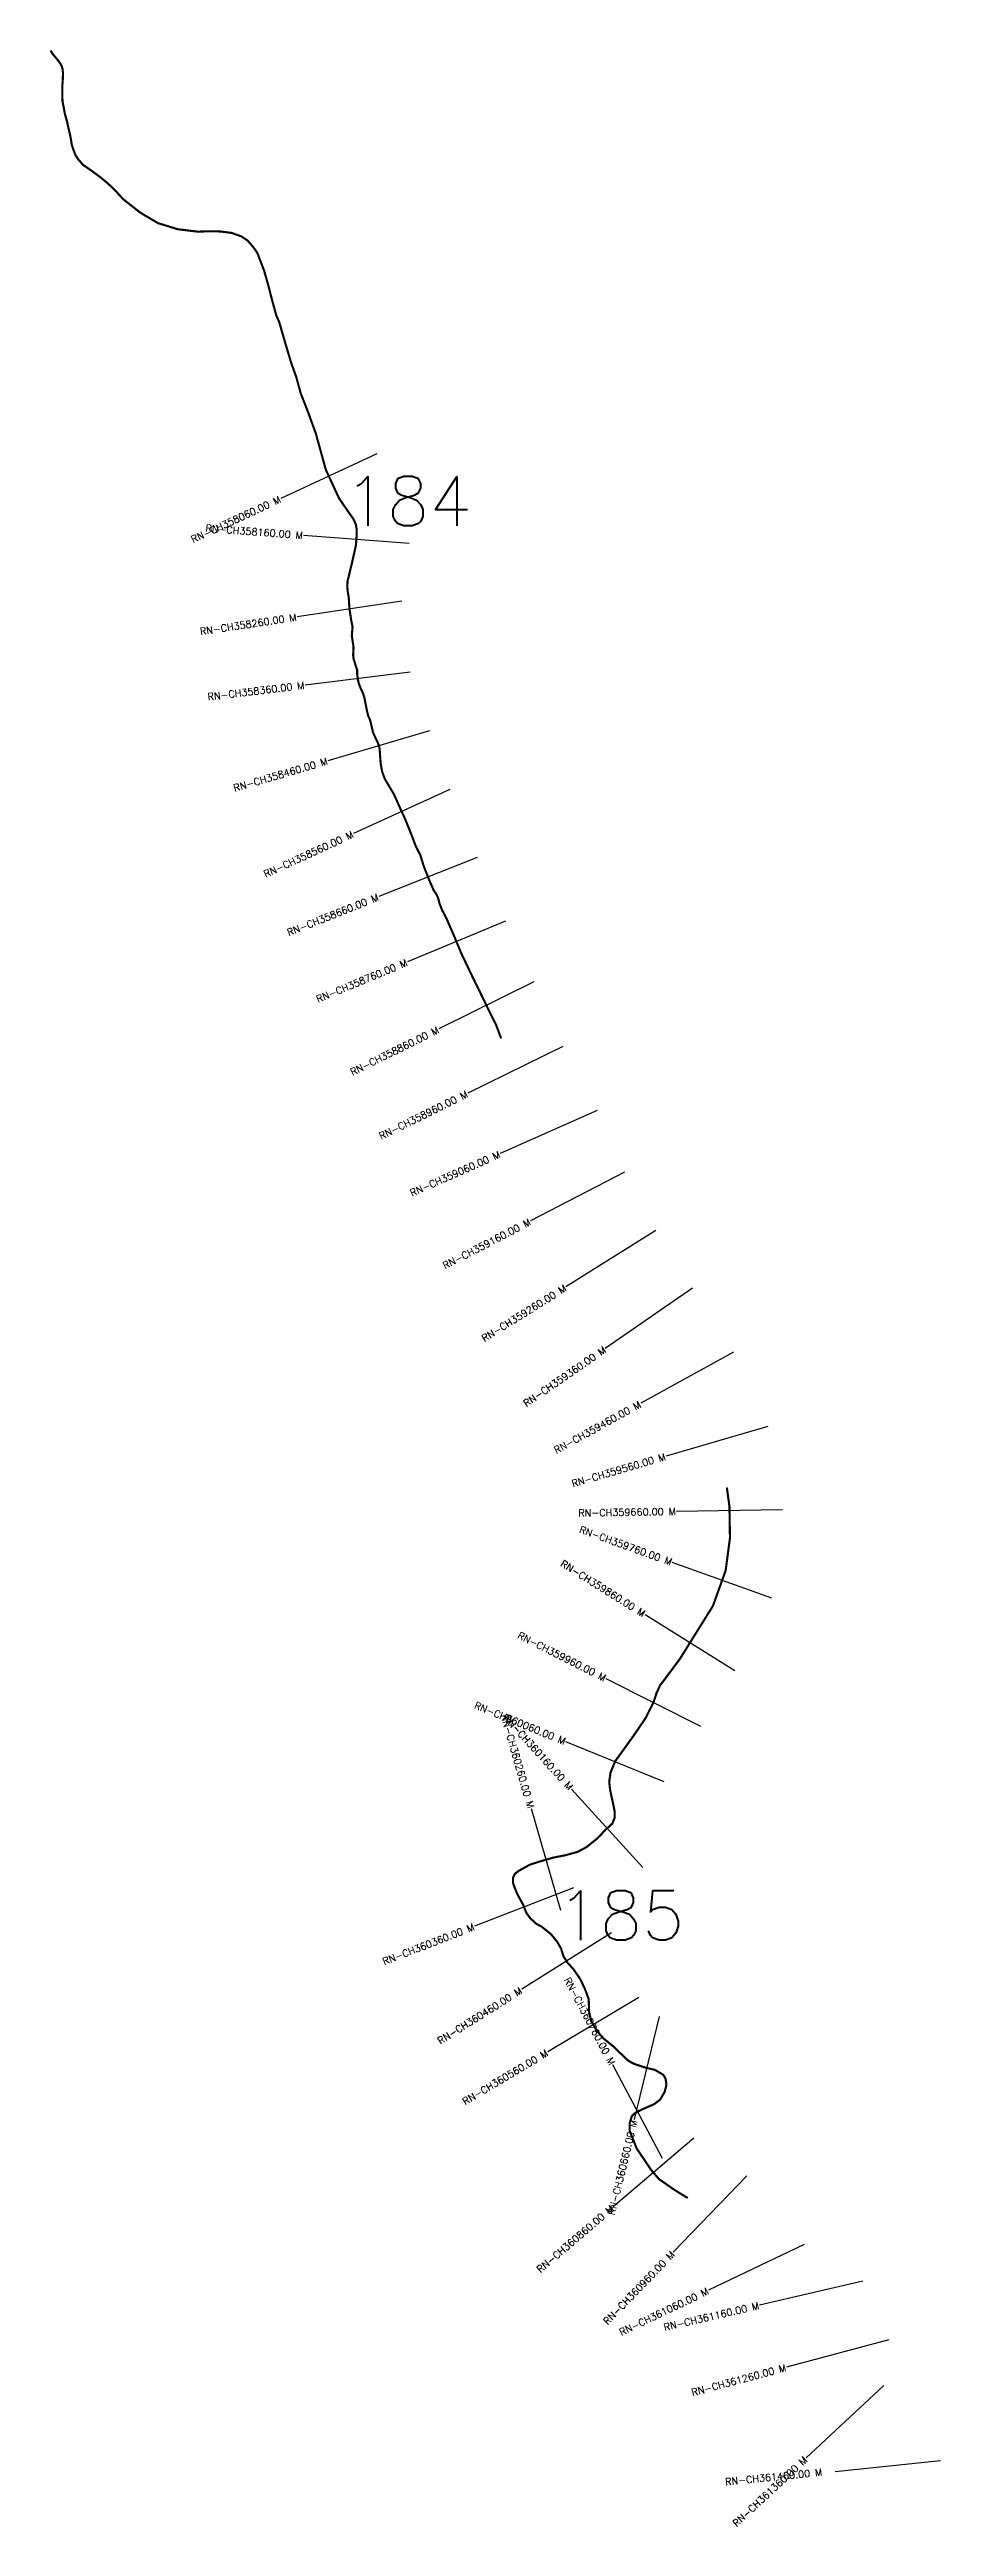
# Model space of a CAD drawing. Header units: metres. Extents: x 296661 to 300825, y 1972435 to 1975941.
# Drawn here: x 296661 to 297922, y 1972435 to 1975941 of the extents above; entities that cross this region are included whole.
import ezdxf
from ezdxf.enums import TextEntityAlignment as Align

# ---------------------------------------------------------------- set-up
doc = ezdxf.new("R2010")
doc.units = ezdxf.units.M
doc.header["$MEASUREMENT"] = 0
for name, color, linetype in [('CS', 134, 'Continuous'), ('CSMark', 6, 'Continuous'), ('NATURALLY PROTECTED', 3, 'Continuous')]:
    doc.layers.add(name, color=color, linetype=linetype)
doc.styles.get("Standard").update_dxf_attribs({"font": 'simplex.shx'})

msp = doc.modelspace()

# ---------------------------------------------------------------- linework, layer by layer
at = {"layer": 'CS'}
for p, q in [((297124.2, 1975368.2), (296988.1, 1975305)), ((297169.9, 1975241.3), (297020.3, 1975252.7)), ((297159.6, 1975159.8), (297011.3, 1975137.4)), ((297171.5, 1975059.1), (297022.6, 1975041)), ((297198.8, 1974976.2), (297054.9, 1974934)), ((297227.5, 1974893.4), (297091.1, 1974830.8)), ((297266.2, 1974797.2), (297126.9, 1974741.7)), ((297306, 1974706.9), (297167.4, 1974649.3)), ((297346.4, 1974620.9), (297212, 1974554.3)), ((297387.3, 1974529.6), (297252.8, 1974463.3)), ((297435.8, 1974438.9), (297298.8, 1974377.9)), ((297474.8, 1974351.8), (297341.7, 1974282.6)), ((297518.9, 1974268.8), (297391.8, 1974189.1)), ((297570.9, 1974187.4), (297447.5, 1974102.1)), ((297628.8, 1974097), (297497.6, 1974024.4)), ((297677.5, 1973991.8), (297533.6, 1973949.5)), ((297698.2, 1973873.8), (297548.3, 1973871.4)), ((297683.4, 1973748.4), (297542.3, 1973799.3)), ((297630.9, 1973645.7), (297503.7, 1973725.2)), ((297582.5, 1973567), (297448.6, 1973634.5)), ((297530.6, 1973488.8), (297391.7, 1973545.3)), ((297500.6, 1973367.5), (297399.7, 1973478.5)), ((297384.5, 1973306.4), (297342.8, 1973450.5)), ((297402.3, 1973338.7), (297262.5, 1973284.3)), ((297456.1, 1973274.8), (297329.1, 1973195)), ((297494.7, 1973183.6), (297365.9, 1973106.6)), ((297523.8, 1973156.6), (297488.5, 1973010.9)), ((297528.6, 1972955.5), (297458.3, 1973087.9)), ((297572.6, 1972984.3), (297458.4, 1972887.1)), ((297647.9, 1972930.9), (297543.7, 1972822.9)), ((297728.8, 1972833.9), (297593.6, 1972769.1)), ((297811.9, 1972781.8), (297665.8, 1972747.8)), ((297848.9, 1972698.9), (297704.1, 1972660.1)), ((297841.5, 1972634.1), (297731.8, 1972531.9)), ((297921.8, 1972527.4), (297772.6, 1972512))]:
    msp.add_line(p, q, dxfattribs=at)
at = {"layer": 'NATURALLY PROTECTED', "const_width": 3, "flags": 128}
for points in [[(296662.3, 1975939.1), (296664.6, 1975935.2), (296673, 1975925), (296677.1, 1975919.3), (296679.1, 1975914.1), (296679.8, 1975907.7), (296679.7, 1975899.5), (296678.9, 1975888.3), (296679, 1975880.8), (296679, 1975873.3), (296679.2, 1975867.3), (296681, 1975858.2), (296682.4, 1975850.1), (296685.5, 1975839.3), (296687.4, 1975830.5), (296689.4, 1975821.9), (296691, 1975814.2), (296692.3, 1975805.7), (296694.7, 1975798.7), (296697.3, 1975791.6), (296702, 1975784.3), (296708.7, 1975777.1), (296720.4, 1975768.9), (296731.9, 1975760.5), (296743.4, 1975751.1), (296755.6, 1975739.1), (296759.1, 1975735.3), (296765.1, 1975728.7), (296789.4, 1975709.6), (296814.5, 1975694.8), (296842.4, 1975686.2), (296870.5, 1975682.8), (296885.9, 1975683.3), (296891.1, 1975683.4), (296903.1, 1975683), (296918.6, 1975681), (296932.3, 1975676.1), (296941.2, 1975670.1), (296948.7, 1975661.6), (296954.9, 1975652.8), (296964.6, 1975627.5), (296971, 1975604.8), (296976.1, 1975584.9), (296980.3, 1975569.6), (296981.9, 1975563.8), (296985.8, 1975555.3), (296993.4, 1975528.8), (297002.9, 1975497), (297010, 1975477.2), (297016.4, 1975453.9), (297025.8, 1975429.9), (297037.7, 1975397.3), (297051.9, 1975345.8), (297070.7, 1975305.2), (297084.6, 1975285), (297091, 1975276), (297094.3, 1975268.6), (297095.7, 1975260.8), (297095.7, 1975254.6), (297094.5, 1975238.9), (297089.2, 1975215.1), (297082.7, 1975188.2), (297082.2, 1975180.8), (297082.9, 1975173.7), (297084.4, 1975164.1), (297085.2, 1975150.4), (297087.7, 1975133.4), (297089.7, 1975123.5), (297088.7, 1975110.8), (297089.7, 1975104.2), (297091.1, 1975095), (297090.9, 1975088.1), (297090.5, 1975083.9), (297091.2, 1975078.3), (297093.5, 1975070.8), (297096.2, 1975062.3), (297096.3, 1975056.4), (297097.3, 1975048.5), (297098.8, 1975042.6), (297101.2, 1975036.5), (297104.7, 1975029), (297106.8, 1975021.7), (297109.9, 1975005.7), (297112, 1974996.9), (297114.1, 1974992.6), (297115.5, 1974987.9), (297118.6, 1974974.5), (297122.3, 1974966), (297125.7, 1974959), (297128.1, 1974950.9), (297128.8, 1974939.2), (297129.6, 1974929.6), (297131.5, 1974918.9), (297135.4, 1974908.2), (297142.1, 1974896.9), (297148.1, 1974886.9), (297155.1, 1974871.2), (297164, 1974851.9), (297172.1, 1974831.7), (297179.1, 1974813.3), (297185.6, 1974800.5), (297190.7, 1974784.1), (297198.4, 1974764.7), (297204.7, 1974750.3), (297208, 1974745.5), (297210.7, 1974740), (297213, 1974731.5), (297216.6, 1974722.3), (297222.5, 1974711), (297232.6, 1974687.9), (297244, 1974660.5), (297258.9, 1974629.3), (297268.1, 1974610.7), (297279.2, 1974587.7), (297293, 1974559.7), (297300.1, 1974540.8)], [(297619.5, 1973905.2), (297623.2, 1973878.3), (297623.9, 1973833.9), (297617.8, 1973787.7), (297599.7, 1973737.4), (297552.8, 1973662.3), (297529.4, 1973630.9), (297525.2, 1973625.7), (297519.9, 1973614.1), (297515.6, 1973600.8), (297504.6, 1973579.1), (297487.9, 1973554.5), (297461.4, 1973517.7), (297454.9, 1973501.8), (297453, 1973488.8), (297454.2, 1973478), (297456.2, 1973467.8), (297458.3, 1973458.9), (297460.6, 1973447.4), (297460.6, 1973437.4), (297457.3, 1973429.5), (297448.2, 1973421.2), (297436.2, 1973408.6), (297420.9, 1973396.3), (297408.2, 1973389.5), (297391.2, 1973384.8), (297373.4, 1973381.3), (297355.8, 1973376.2), (297341, 1973371.6), (297330.4, 1973365.7), (297324.5, 1973362.5), (297319.4, 1973358.3), (297316.8, 1973353), (297316.7, 1973346.2), (297318.9, 1973339.7), (297322.8, 1973330.2), (297326.3, 1973323.6), (297331.1, 1973314.9), (297333.4, 1973308.9), (297336.2, 1973302.4), (297341.8, 1973295.1), (297349.7, 1973287.7), (297357.1, 1973283.9), (297370.7, 1973272.9), (297379.4, 1973262.2), (297385, 1973252.4), (297388.1, 1973242), (297393.9, 1973232.8), (297402.9, 1973222.8), (297412.1, 1973209.3), (297418.7, 1973195.4), (297424, 1973181), (297424.5, 1973163.6), (297427.4, 1973150.1), (297436.5, 1973134.8), (297445.5, 1973124.9), (297457.8, 1973115.1), (297466.2, 1973107), (297480.3, 1973093.6), (297488.3, 1973089.5), (297503.2, 1973084.4), (297517.8, 1973080.9), (297529.4, 1973074.1), (297532.8, 1973068.6), (297534, 1973059.6), (297531.5, 1973049.8), (297525.1, 1973038.9), (297516.4, 1973032.3), (297500, 1973025.2), (297489.4, 1973019.6), (297485.1, 1973015.4), (297481.9, 1973005.5), (297482.1, 1972994.2), (297492, 1972969.6), (297512.1, 1972939.7), (297523.4, 1972926.4), (297545.4, 1972911.1), (297564.2, 1972899.6)]]:
    msp.add_lwpolyline(points, dxfattribs=at)

# ---------------------------------------------------------------- texts
at = {"char_height": 70, "attachment_point": 1}
for s, insert in [('184', (297078.3, 1975336.3)), ('185', (297379.5, 1973334.6))]:
    msp.add_mtext_dynamic_manual_height_columns(s, width=95.172, gutter_width=1, heights=[0], dxfattribs=dict(at, insert=insert))
at = {"layer": 'CSMark'}
for s, rotation, p in [('RN-CH358060.00 M', 24.8947, (296987.2, 1975304.6)), ('RN-CH358160.00 M', 355.6466, (297019.3, 1975252.8)), ('RN-CH358260.00 M', 8.5887, (297010.3, 1975137.3)), ('RN-CH358360.00 M', 6.939, (297021.6, 1975040.9)), ('RN-CH358460.00 M', 16.3548, (297054, 1974933.7)), ('RN-CH358560.00 M', 24.6474, (297090.2, 1974830.4)), ('RN-CH358660.00 M', 21.7261, (297125.9, 1974741.3)), ('RN-CH358760.00 M', 22.5707, (297166.5, 1974648.9)), ('RN-CH358860.00 M', 26.3843, (297211.1, 1974553.8)), ('RN-CH358960.00 M', 26.2422, (297251.9, 1974462.9)), ('RN-CH359060.00 M', 23.9775, (297297.9, 1974377.5)), ('RN-CH359160.00 M', 27.466, (297340.9, 1974282.1)), ('RN-CH359260.00 M', 32.0999, (297390.9, 1974188.6)), ('RN-CH359360.00 M', 34.6721, (297446.7, 1974101.5)), ('RN-CH359460.00 M', 28.955, (297496.7, 1974023.9)), ('RN-CH359560.00 M', 16.3657, (297532.6, 1973949.3)), ('RN-CH359660.00 M', 0.9247, (297547.3, 1973871.4)), ('RN-CH359760.00 M', 340.1896, (297541.4, 1973799.6)), ('RN-CH359860.00 M', 327.9795, (297502.8, 1973725.8)), ('RN-CH359960.00 M', 333.2379, (297447.7, 1973634.9)), ('RN-CH360060.00 M', 337.8608, (297390.7, 1973545.7)), ('RN-CH360260.00 M', 286.1481, (297342.5, 1973451.5)), ('RN-CH360160.00 M', 312.2559, (297399.1, 1973479.2)), ('RN-CH360360.00 M', 21.2624, (297261.5, 1973283.9)), ('RN-CH360460.00 M', 32.1681, (297328.2, 1973194.4)), ('RN-CH360760.00 M', 297.9643, (297457.8, 1973088.8)), ('RN-CH360560.00 M', 30.8816, (297365.1, 1973106.1)), ('RN-CH360660.00 M', 76.3806, (297488.2, 1973009.9)), ('RN-CH360860.00 M', 40.4172, (297457.6, 1972886.4)), ('RN-CH360960.00 M', 46.0434, (297543, 1972822.2)), ('RN-CH361060.00 M', 25.6272, (297592.7, 1972768.6)), ('RN-CH361160.00 M', 13.0853, (297664.8, 1972747.6)), ('RN-CH361260.00 M', 15.0023, (297703.1, 1972659.8)), ('RN-CH361360.00 M', 42.9504, (297731, 1972531.2)), ('RN-CH361460.00 M', 5.8965, (297754.4, 1972511.9))]:
    msp.add_text(s, height=10, rotation=rotation, dxfattribs=at).set_placement(p, align=Align.MIDDLE_RIGHT)

doc.saveas('drawing.dxf')
